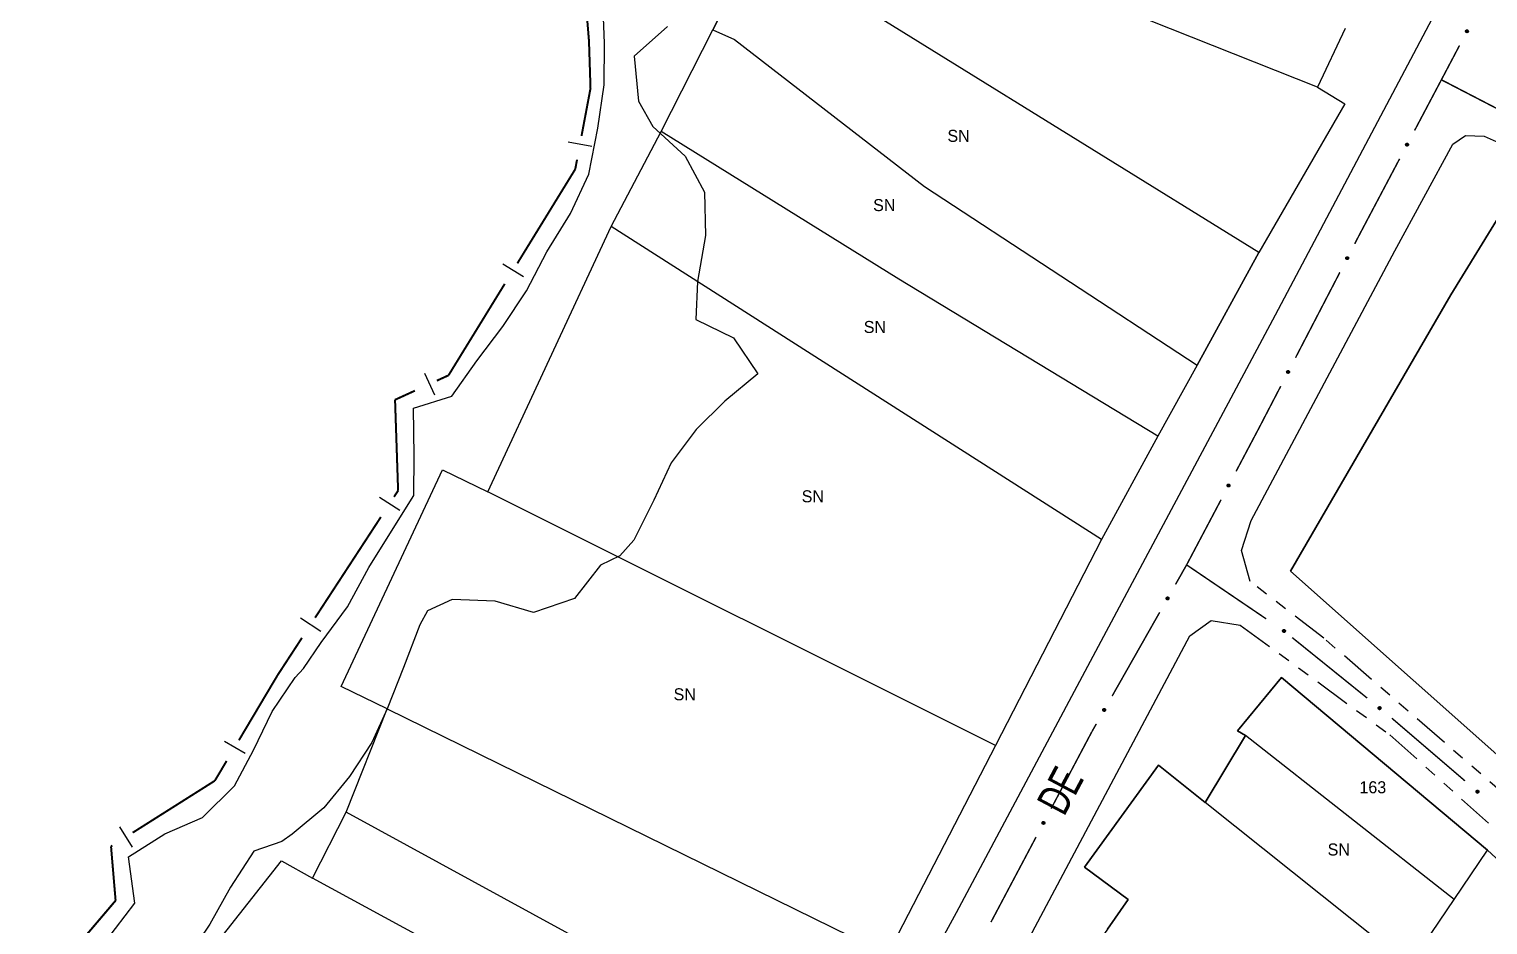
# Model space of a CAD drawing. Extents: x 209193 to 212081, y 4877574 to 4880493.
# Drawn here: x 209808.7 to 209990.7, y 4878791.3 to 4878903 of the extents above; entities that cross this region are included whole.
import ezdxf
from ezdxf.enums import TextEntityAlignment as Align

# ---------------------------------------------------------------- set-up
doc = ezdxf.new("R2010")
doc.units = 0
doc.header["$LTSCALE"] = 1.5
doc.header["$MEASUREMENT"] = 0
doc.linetypes.add('TRACO_25', pattern=[8, 3, -1, 1, -1, 1, -1])
for name, color, linetype in [('CD_MALHA_LOTES', 7, 'CONTINUOUS'), ('HD-CURSO-PERENE', 170, 'CONTINUOUS'), ('HD-PRAIA', 251, 'CONTINUOUS'), ('LM-LIM-SETORES-BAIRROS', 250, 'CONTINUOUS'), ('RU-QUADRA', 210, 'CONTINUOUS'), ('SV-EIXO-ROD-ESTR', 7, 'CONTINUOUS'), ('SV-EIXO-RUA-N-PAV', 6, 'CONTINUOUS'), ('SV-EST-MUNIC-PAV', 20, 'CONTINUOUS'), ('SV-RUA-NAO-PAV', 7, 'CONTINUOUS'), ('SV-TXT-MUNIC-PAV', 7, 'CONTINUOUS'), ('Th_NmrPort', 1, 'CONTINUOUS')]:
    doc.layers.add(name, color=color, linetype=linetype)
doc.styles.add('ARIAL', font='ARIAL.SHX')

msp = doc.modelspace()

# ---------------------------------------------------------------- linework, layer by layer
at = {"layer": 'CD_MALHA_LOTES', "linetype": 'Continuous', "flags": 128}
for points in [[(209969.44855, 4878895.803587), (209903.751963, 4878921.919885)], [(209899.607577, 4878913.898925), (209894.01795, 4878902.952042)], [(209962.104393, 4878875.198324), (209899.607577, 4878913.898925)], [(209894.01795, 4878902.952042), (209896.733683, 4878901.730595), (209920.411455, 4878883.405293), (209954.429197, 4878861.131121)], [(209972.882522, 4878903.12125), (209969.44855, 4878895.803587)], [(209969.44855, 4878895.803587), (209972.838358, 4878893.724136)], [(209972.838358, 4878893.724136), (209962.104393, 4878875.198324)], [(209881.343009, 4878878.438755), (209887.556933, 4878890.268952)], [(209949.496711, 4878852.263024), (209917.193786, 4878871.87244), (209887.556933, 4878890.268952)], [(209986.062863, 4878869.898255), (209996.13389, 4878886.287792)], [(209865.953023, 4878845.322367), (209881.343009, 4878878.438755)], [(209942.503118, 4878839.395788), (209881.343009, 4878878.438755)], [(209954.429197, 4878861.131121), (209962.104393, 4878875.198324)], [(209966.072228, 4878835.42768), (209986.062863, 4878869.898255)], [(209954.429197, 4878861.131121), (209949.496711, 4878852.263024)], [(209949.496711, 4878852.263024), (209942.503118, 4878839.395788)], [(209847.660707, 4878821.057807), (209860.308071, 4878848.051962)], [(209860.308071, 4878848.051962), (209865.953023, 4878845.322367)], [(209929.251265, 4878813.696072), (209865.953023, 4878845.322367)], [(209942.503118, 4878839.395788), (209929.251265, 4878813.696072)], [(209981.355691, 4878821.844719), (209966.072228, 4878835.42768)], [(209959.45636, 4878815.513236), (209964.948505, 4878822.171452)], [(209964.948505, 4878822.171452), (209990.643997, 4878800.638204)], [(210005.650888, 4878800.252708), (209981.355691, 4878821.844719)], [(209853.40098, 4878818.24322), (209847.660707, 4878821.057807)], [(209848.267111, 4878805.371383), (209853.40098, 4878818.24322)], [(209853.40098, 4878818.24322), (209915.808732, 4878787.626565)], [(209955.424889, 4878806.574308), (209960.466256, 4878814.933425)], [(209960.466256, 4878814.933425), (209959.45636, 4878815.513236)], [(209986.4757, 4878794.47161), (209960.466256, 4878814.933425)], [(209929.251265, 4878813.696072), (209915.808732, 4878787.626565)], [(209940.380598, 4878798.507677), (209949.604625, 4878811.224242)], [(209949.604625, 4878811.224242), (209955.424889, 4878806.574308)], [(209844.084836, 4878797.133159), (209848.267111, 4878805.371383)], [(209902.904864, 4878775.529397), (209848.267111, 4878805.371383)], [(209980.899472, 4878786.222114), (209955.424889, 4878806.574308)], [(209986.4757, 4878794.47161), (209990.643997, 4878800.638204)], [(209990.643997, 4878800.638204), (209996.464433, 4878795.267885)], [(209828.190425, 4878784.035774), (209840.225006, 4878799.292582)], [(209840.225006, 4878799.292582), (209844.084836, 4878797.133159)], [(209945.809784, 4878794.45896), (209940.380598, 4878798.507677)], [(209898.662621, 4878767.451136), (209844.084836, 4878797.133159)], [(209943.233218, 4878790.778889), (209945.809784, 4878794.45896)], [(209980.899472, 4878786.222114), (209986.4757, 4878794.47161)]]:
    msp.add_lwpolyline(points, dxfattribs=at)
at = {"layer": 'CD_MALHA_LOTES', "linetype": 'Continuous'}
msp.add_lwpolyline([(209887.556933, 4878890.268952), (209894.01795, 4878902.952042)], dxfattribs=at)
at = {"layer": 'HD-CURSO-PERENE', "linetype": 'Continuous'}
msp.add_polyline3d([(209818.320798, 4878789.284359, 2.197958), (209821.922209, 4878794.023364, 2.197958), (209821.113479, 4878799.782038, 2.197958), (209825.664539, 4878802.661487, 2.197958), (209830.345416, 4878804.70113, 2.197958), (209834.336679, 4878808.660321, 2.197958), (209836.737918, 4878813.099367, 2.197958), (209839.069236, 4878817.908328, 2.197958), (209841.940471, 4878822.157428, 2.197958), (209842.968609, 4878823.297913, 2.197958), (209845.181766, 4878826.526509, 2.197958), (209848.463087, 4878830.995568, 2.197958), (209851.104453, 4878835.894515, 2.197958), (209853.955754, 4878840.433549, 2.197958), (209856.707025, 4878844.8826, 2.197958), (209856.752988, 4878849.802816, 2.197958), (209856.669553, 4878855.770127, 2.197958), (209861.440314, 4878857.279892, 2.197958), (209864.561601, 4878861.658968, 2.197958), (209867.802874, 4878865.938069, 2.197958), (209870.784172, 4878870.41712, 2.197958), (209873.315517, 4878875.266076, 2.197958), (209876.246876, 4878880.025061, 2.197958), (209878.52822, 4878884.963991, 2.197958), (209879.679647, 4878890.672721, 2.197958), (209880.470977, 4878896.101505, 2.197958), (209880.492186, 4878901.290327, 2.197958), (209880.283393, 4878906.559126, 2.197958)], dxfattribs=at)
at = {"layer": 'HD-PRAIA', "linetype": 'Continuous'}
for points in [[(209818.320798, 4878789.284359, 2.197958), (209821.922209, 4878794.023364, 2.197958), (209821.113479, 4878799.782038, 2.197958), (209825.664539, 4878802.661487, 2.197958), (209830.345416, 4878804.70113, 2.197958), (209834.336679, 4878808.660321, 2.197958), (209836.737918, 4878813.099367, 2.197958), (209839.069236, 4878817.908328, 2.197958), (209841.940471, 4878822.157428, 2.197958), (209842.968609, 4878823.297913, 2.197958), (209845.181766, 4878826.526509, 2.197958), (209848.463087, 4878830.995568, 2.197958), (209851.104453, 4878835.894515, 2.197958), (209853.955754, 4878840.433549, 2.197958), (209856.707025, 4878844.8826, 2.197958), (209856.752988, 4878849.802816, 2.197958), (209856.669553, 4878855.770127, 2.197958), (209861.440314, 4878857.279892, 2.197958), (209864.561601, 4878861.658968, 2.197958), (209867.802874, 4878865.938069, 2.197958), (209870.784172, 4878870.41712, 2.197958), (209873.315517, 4878875.266076, 2.197958), (209876.246876, 4878880.025061, 2.197958), (209878.52822, 4878884.963991, 2.197958), (209879.679647, 4878890.672721, 2.197958), (209880.470977, 4878896.101505, 2.197958), (209880.492186, 4878901.290327, 2.197958), (209880.283393, 4878906.559126, 2.197958)], [(209888.363346, 4878903.370033, 2.811423), (209884.202128, 4878899.670779, 2.790974), (209884.753134, 4878894.046988, 2.770526), (209886.540948, 4878890.899606, 2.821648), (209890.559775, 4878887.203755, 2.985239), (209892.958932, 4878882.694833, 3.067034), (209893.097688, 4878877.296062, 3.067034), (209892.08345, 4878871.582346, 3.210176), (209891.895153, 4878866.83841, 3.363543), (209896.575016, 4878864.519043, 3.435113), (209899.61424, 4878860.060124, 3.455562), (209895.51309, 4878856.63081, 3.435113), (209891.94196, 4878853.091533, 3.486236), (209888.83073, 4878848.952403, 3.547582), (209886.669463, 4878844.30341, 3.547582), (209884.168084, 4878839.294491, 3.547582), (209882.431395, 4878837.354315, 3.547582), (209879.997005, 4878836.1951, 3.363543), (209876.765755, 4878832.015976, 3.199952), (209871.664908, 4878830.256261, 3.107932), (209866.854827, 4878831.685827, 3.097707), (209861.504414, 4878831.885661, 3.097707), (209858.428577, 4878830.481776, 3.097707), (209857.453338, 4878828.75628, 3.097707), (209855.421922, 4878823.417446, 3.097707), (209853.40098, 4878818.24322, 3.097707), (209851.489404, 4878814.039487, 3.097707), (209848.708186, 4878809.83038, 3.087483), (209845.496994, 4878805.891202, 3.067034), (209841.545892, 4878802.611858, 3.118156), (209840.274477, 4878801.722548, 3.118156), (209836.764988, 4878800.492231, 3.220401), (209833.853697, 4878796.013182, 3.261298), (209831.282404, 4878791.404171, 3.302196), (209828.441183, 4878787.20506, 3.322645)]]:
    msp.add_polyline3d(points, dxfattribs=at)
at = {"layer": 'LM-LIM-SETORES-BAIRROS', "const_width": 0.25}
for points in [[(209878.317227, 4878904.588927), (209878.562974, 4878901.599009)], [(209878.562974, 4878901.599009), (209878.565735, 4878901.565416)], [(209878.565735, 4878901.565416), (209878.725855, 4878896.601704)], [(209878.725855, 4878896.601704), (209878.756191, 4878895.661282)], [(209878.756191, 4878895.661282), (209877.632788, 4878889.707248)], [(209876.851631, 4878885.567117), (209869.630849, 4878873.822471)], [(209876.891156, 4878885.776601), (209876.851631, 4878885.567117)], [(209877.076564, 4878886.759263), (209876.891156, 4878885.776601)], [(209868.059613, 4878871.266847), (209861.250925, 4878860.192473)], [(209861.043788, 4878859.855564), (209859.584528, 4878859.188474)], [(209861.250925, 4878860.192473), (209861.043788, 4878859.855564)], [(209856.856105, 4878857.941194), (209855.037156, 4878857.109675)], [(209855.037156, 4878857.109675), (209854.37783, 4878856.808269)], [(209854.37783, 4878856.808269), (209854.756609, 4878845.539586)], [(209854.758742, 4878845.47614), (209854.246757, 4878844.69196)], [(209854.756609, 4878845.539586), (209854.758742, 4878845.47614)], [(209852.606687, 4878842.179955), (209844.406339, 4878829.619927)], [(209842.766269, 4878827.107922), (209840.03282, 4878822.921246)], [(209839.712722, 4878822.43097), (209834.903555, 4878814.337494)], [(209840.03282, 4878822.921246), (209839.712722, 4878822.43097)], [(209833.371075, 4878811.758443), (209832.349422, 4878810.039075)], [(209831.904028, 4878809.28951), (209821.653445, 4878802.807523)], [(209832.349422, 4878810.039075), (209831.904028, 4878809.28951)], [(209819.117864, 4878801.204141), (209818.953024, 4878801.099904)], [(209818.953024, 4878801.099904), (209819.441842, 4878795.315554)], [(209819.524392, 4878794.338718), (209814.330457, 4878788.228207)], [(209819.441842, 4878795.315554), (209819.524392, 4878794.338718)]]:
    msp.add_lwpolyline(points, dxfattribs=at)
at = {"layer": 'LM-LIM-SETORES-BAIRROS'}
for points in [[(209875.973388, 4878889.002698), (209878.921373, 4878888.446474)], [(209867.829292, 4878873.756214), (209870.384916, 4878872.184979)], [(209858.051414, 4878860.136926), (209859.298693, 4878857.408502)], [(209852.444064, 4878844.67466), (209854.95607, 4878843.03459)], [(209842.603646, 4878829.602627), (209845.115652, 4878827.962557)], [(209833.103203, 4878814.24405), (209835.682254, 4878812.71157)], [(209820.00656, 4878803.540852), (209821.609942, 4878801.005272)]]:
    msp.add_lwpolyline(points, dxfattribs=at)
at = {"layer": 'RU-QUADRA', "linetype": 'Continuous'}
for points in [[(209828.190425, 4878784.035774), (209840.225006, 4878799.292582), (209844.084836, 4878797.133159), (209848.267111, 4878805.371383), (209853.40098, 4878818.24322), (209847.660707, 4878821.057807), (209860.308071, 4878848.051962), (209865.953023, 4878845.322367), (209881.343009, 4878878.438755), (209887.556933, 4878890.268952), (209894.01795, 4878902.952042), (209899.607577, 4878913.898925)], [(209972.882522, 4878903.12125), (209969.44855, 4878895.803587), (209972.838358, 4878893.724136), (209962.104393, 4878875.198324), (209954.429197, 4878861.131121), (209949.496711, 4878852.263024), (209942.503118, 4878839.395788), (209929.251265, 4878813.696072), (209915.808732, 4878787.626565), (209908.374752, 4878773.030088), (209902.904864, 4878775.529397), (209898.662621, 4878767.451136), (209885.645264, 4878740.626933), (209875.900509, 4878723.780539), (209865.525491, 4878706.034335), (209855.840672, 4878688.88801), (209849.982594, 4878677.97082), (209842.393513, 4878663.073568), (209835.539528, 4878648.466731), (209830.906898, 4878638.819766), (209827.204775, 4878631.110484), (209808.744543, 4878593.928511)]]:
    msp.add_lwpolyline(points, dxfattribs=at)
at = {"layer": 'RU-QUADRA', "linetype": 'Continuous', "flags": 128}
for points in [[(209996.13389, 4878886.287792), (209986.062863, 4878869.898255), (209966.072228, 4878835.42768), (209981.355691, 4878821.844719), (210005.650888, 4878800.252708)], [(209996.464433, 4878795.267885), (209990.643997, 4878800.638204), (209964.948505, 4878822.171452), (209959.45636, 4878815.513236), (209960.466256, 4878814.933425), (209955.424889, 4878806.574308), (209949.604625, 4878811.224242), (209940.380598, 4878798.507677), (209945.809784, 4878794.45896), (209943.233218, 4878790.778889), (209936.565113, 4878781.254933), (209932.36373, 4878775.254158), (209923.655007, 4878763.321722), (209926.539482, 4878761.048097), (209941.876724, 4878747.952197), (209949.269803, 4878741.633273), (209956.409977, 4878735.53051), (209964.782026, 4878728.374854), (209971.824968, 4878722.355195), (209979.409965, 4878715.872238), (209987.41355, 4878709.063126), (209996.03699, 4878701.726667)]]:
    msp.add_lwpolyline(points, dxfattribs=at)
at = {"layer": 'SV-EIXO-ROD-ESTR'}
for points in [[(209987.912925, 4878902.70297), (209987.897815, 4878902.749485), (209987.89434, 4878902.792553), (209987.901781, 4878902.829308), (209987.916826, 4878902.860073), (209987.935761, 4878902.889813), (209987.961468, 4878902.915586), (209987.996336, 4878902.93787), (209988.042891, 4878902.953355), (209988.087244, 4878902.954015), (209988.123668, 4878902.948648), (209988.156651, 4878902.934808), (209988.185234, 4878902.915928), (209988.211122, 4878902.88834), (209988.23336, 4878902.852785), (209988.247798, 4878902.805595), (209988.250915, 4878902.763349), (209988.242784, 4878902.727987), (209988.22866, 4878902.694916), (209988.208964, 4878902.664786), (209988.183584, 4878902.639632), (209988.147745, 4878902.617306), (209988.10098, 4878902.603673), (209988.05888, 4878902.600084), (209988.023413, 4878902.607716), (209987.991168, 4878902.622354), (209987.961108, 4878902.640984), (209987.934125, 4878902.665746), (209987.912925, 4878902.70297)], [(209980.437811, 4878888.556637), (209980.422752, 4878888.603169), (209980.419325, 4878888.646241), (209980.426806, 4878888.682988), (209980.441884, 4878888.713736), (209980.460853, 4878888.743455), (209980.486588, 4878888.769199), (209980.52148, 4878888.791446), (209980.568052, 4878888.80688), (209980.612405, 4878888.807491), (209980.648824, 4878888.802084), (209980.681791, 4878888.788207), (209980.710354, 4878888.769297), (209980.736211, 4878888.74168), (209980.75841, 4878888.7061), (209980.772796, 4878888.658894), (209980.775867, 4878888.616645), (209980.767697, 4878888.581292), (209980.753537, 4878888.548237), (209980.733808, 4878888.518128), (209980.708401, 4878888.493002), (209980.672537, 4878888.470716), (209980.625757, 4878888.457134), (209980.583653, 4878888.453591), (209980.548195, 4878888.461262), (209980.515965, 4878888.475935), (209980.485926, 4878888.494598), (209980.45897, 4878888.51939), (209980.437811, 4878888.556637)], [(209972.978351, 4878874.401066), (209972.962948, 4878874.447485), (209972.959201, 4878874.49053), (209972.96641, 4878874.527332), (209972.98126, 4878874.558191), (209973.000007, 4878874.58805), (209973.025551, 4878874.613984), (209973.060277, 4878874.636488), (209973.106734, 4878874.652267), (209973.151081, 4878874.653207), (209973.187539, 4878874.64807), (209973.220608, 4878874.634438), (209973.24931, 4878874.61574), (209973.275372, 4878874.588316), (209973.297834, 4878874.552901), (209973.312569, 4878874.505803), (209973.315953, 4878874.463578), (209973.308046, 4878874.428165), (209973.294131, 4878874.395006), (209973.274626, 4878874.364752), (209973.249405, 4878874.339439), (209973.213707, 4878874.316887), (209973.167029, 4878874.302959), (209973.124953, 4878874.299104), (209973.089438, 4878874.306511), (209973.057101, 4878874.320946), (209973.026924, 4878874.339385), (209972.999786, 4878874.363977), (209972.978351, 4878874.401066)], [(209965.601703, 4878860.203001), (209965.586299, 4878860.24942), (209965.582553, 4878860.292465), (209965.589761, 4878860.329266), (209965.604611, 4878860.360125), (209965.623359, 4878860.389985), (209965.648902, 4878860.415919), (209965.683629, 4878860.438423), (209965.730085, 4878860.454202), (209965.774433, 4878860.455141), (209965.81089, 4878860.450004), (209965.84396, 4878860.436373), (209965.872662, 4878860.417674), (209965.898723, 4878860.39025), (209965.921185, 4878860.354836), (209965.935921, 4878860.307738), (209965.939304, 4878860.265513), (209965.931397, 4878860.2301), (209965.917482, 4878860.196941), (209965.897977, 4878860.166686), (209965.872756, 4878860.141373), (209965.837059, 4878860.118822), (209965.790381, 4878860.104894), (209965.748304, 4878860.101038), (209965.71279, 4878860.108446), (209965.680453, 4878860.12288), (209965.650276, 4878860.14132), (209965.623137, 4878860.165912), (209965.601703, 4878860.203001)], [(209958.172003, 4878846.033644), (209958.156936, 4878846.080174), (209958.153502, 4878846.123245), (209958.160978, 4878846.159993), (209958.176051, 4878846.190744), (209958.195014, 4878846.220466), (209958.220745, 4878846.246215), (209958.255634, 4878846.268466), (209958.302203, 4878846.283908), (209958.346557, 4878846.284526), (209958.382976, 4878846.279125), (209958.415946, 4878846.265254), (209958.444511, 4878846.246348), (209958.470373, 4878846.218736), (209958.492578, 4878846.183159), (209958.506972, 4878846.135956), (209958.510049, 4878846.093707), (209958.501885, 4878846.058353), (209958.48773, 4878846.025295), (209958.468006, 4878845.995183), (209958.442603, 4878845.970053), (209958.406743, 4878845.947761), (209958.359964, 4878845.934172), (209958.317861, 4878845.930622), (209958.282402, 4878845.938287), (209958.25017, 4878845.952955), (209958.220128, 4878845.971613), (209958.193168, 4878845.996401), (209958.172003, 4878846.033644)], [(209950.564199, 4878831.963576), (209950.550533, 4878832.010536), (209950.548389, 4878832.053691), (209950.556962, 4878832.090198), (209950.572948, 4878832.120484), (209950.592794, 4878832.149625), (209950.619284, 4878832.174592), (209950.654823, 4878832.195789), (209950.701834, 4878832.209829), (209950.746186, 4878832.209119), (209950.782427, 4878832.20263), (209950.814967, 4878832.187778), (209950.842954, 4878832.168025), (209950.867977, 4878832.139651), (209950.889107, 4878832.103426), (209950.902081, 4878832.055813), (209950.903892, 4878832.013491), (209950.894673, 4878831.978397), (209950.879535, 4878831.945778), (209950.858918, 4878831.916269), (209950.832774, 4878831.891912), (209950.796262, 4878831.870703), (209950.749098, 4878831.858521), (209950.706908, 4878831.856233), (209950.671693, 4878831.864956), (209950.639916, 4878831.880583), (209950.610445, 4878831.900132), (209950.58424, 4878831.925715), (209950.564199, 4878831.963576)], [(209942.664676, 4878818.049643), (209942.651009, 4878818.096603), (209942.648866, 4878818.139758), (209942.657438, 4878818.176265), (209942.673425, 4878818.206551), (209942.69327, 4878818.235692), (209942.719761, 4878818.260659), (209942.7553, 4878818.281856), (209942.802311, 4878818.295896), (209942.846663, 4878818.295186), (209942.882904, 4878818.288697), (209942.915444, 4878818.273845), (209942.94343, 4878818.254092), (209942.968454, 4878818.225718), (209942.989584, 4878818.189493), (209943.002558, 4878818.14188), (209943.004369, 4878818.099558), (209942.99515, 4878818.064463), (209942.980012, 4878818.031845), (209942.959395, 4878818.002336), (209942.93325, 4878817.977979), (209942.896739, 4878817.95677), (209942.849575, 4878817.944588), (209942.807385, 4878817.942299), (209942.77217, 4878817.951023), (209942.740392, 4878817.96665), (209942.710922, 4878817.986199), (209942.684716, 4878818.011782), (209942.664676, 4878818.049643)], [(209935.095421, 4878803.950856), (209935.080392, 4878803.997398), (209935.076992, 4878804.040472), (209935.084496, 4878804.077214), (209935.099594, 4878804.107952), (209935.118581, 4878804.13766), (209935.144332, 4878804.163388), (209935.179238, 4878804.185612), (209935.22582, 4878804.201016), (209935.270174, 4878804.201599), (209935.306589, 4878804.196169), (209935.339548, 4878804.182272), (209935.368098, 4878804.163343), (209935.393939, 4878804.13571), (209935.416115, 4878804.100116), (209935.430471, 4878804.052902), (209935.433515, 4878804.01065), (209935.425323, 4878803.975302), (209935.411142, 4878803.942256), (209935.391394, 4878803.91216), (209935.36597, 4878803.88705), (209935.330093, 4878803.864787), (209935.283304, 4878803.851234), (209935.241198, 4878803.847718), (209935.205744, 4878803.855411), (209935.173524, 4878803.870105), (209935.143497, 4878803.888787), (209935.116557, 4878803.913596), (209935.095421, 4878803.950856)]]:
    msp.add_lwpolyline(points, close=True, dxfattribs=at)
for points in [[(209987.89434, 4878902.792553), (209987.935761, 4878902.889813)], [(209987.895728, 4878902.774028), (209987.945356, 4878902.894409)], [(209987.897815, 4878902.749485), (209987.961468, 4878902.915586)], [(209987.905724, 4878902.728641), (209987.975823, 4878902.91999)], [(209987.912925, 4878902.70297), (209987.996336, 4878902.93787)], [(209987.925508, 4878902.684262), (209988.019633, 4878902.941618)], [(209987.934125, 4878902.665746), (209988.042891, 4878902.953355)], [(209987.949949, 4878902.657482), (209988.062539, 4878902.949836)], [(209987.961108, 4878902.640984), (209988.087244, 4878902.954015)], [(209987.976936, 4878902.63553), (209988.101558, 4878902.947764)], [(209987.991168, 4878902.622354), (209988.123668, 4878902.948648)], [(209988.008885, 4878902.617131), (209988.14165, 4878902.938953)], [(209988.023413, 4878902.607716), (209988.156651, 4878902.934808)], [(209988.043446, 4878902.60661), (209988.169978, 4878902.922465)], [(209988.05888, 4878902.600084), (209988.185234, 4878902.915928)], [(209988.081829, 4878902.603331), (209988.196899, 4878902.897462)], [(209988.10098, 4878902.603673), (209988.211122, 4878902.88834)], [(209988.124801, 4878902.6146), (209988.221273, 4878902.867631)], [(209988.147745, 4878902.617306), (209988.23336, 4878902.852785)], [(209988.16613, 4878902.63445), (209988.23737, 4878902.822112)], [(209988.183584, 4878902.639632), (209988.247798, 4878902.805595)], [(209988.197737, 4878902.656344), (209988.246795, 4878902.778569)], [(209988.208964, 4878902.664786), (209988.250915, 4878902.763349)], [(209980.422752, 4878888.603169), (209980.486588, 4878888.769199)], [(209980.430638, 4878888.582317), (209980.500948, 4878888.773589)], [(209980.437811, 4878888.556637), (209980.52148, 4878888.791446)], [(209980.450373, 4878888.537916), (209980.544781, 4878888.795168)], [(209980.45897, 4878888.51939), (209980.568052, 4878888.80688)], [(209980.474785, 4878888.511109), (209980.587696, 4878888.803339)], [(209980.485926, 4878888.494598), (209980.612405, 4878888.807491)], [(209980.501748, 4878888.489127), (209980.626712, 4878888.801224)], [(209980.515965, 4878888.475935), (209980.648824, 4878888.802084)], [(209980.533676, 4878888.470693), (209980.666795, 4878888.792369)], [(209980.548195, 4878888.461262), (209980.681791, 4878888.788207)], [(209980.568226, 4878888.460134), (209980.695105, 4878888.77585)], [(209980.583653, 4878888.453591), (209980.710354, 4878888.769297)], [(209980.419325, 4878888.646241), (209980.460853, 4878888.743455)], [(209980.420692, 4878888.627714), (209980.470453, 4878888.748041)], [(209980.606605, 4878888.456813), (209980.721998, 4878888.750817)], [(209980.625757, 4878888.457134), (209980.736211, 4878888.74168)], [(209980.64959, 4878888.468035), (209980.74634, 4878888.72096)], [(209980.672537, 4878888.470716), (209980.75841, 4878888.7061)], [(209980.690941, 4878888.487839), (209980.762386, 4878888.675423)], [(209980.708401, 4878888.493002), (209980.772796, 4878888.658894)], [(209980.722572, 4878888.509699), (209980.771764, 4878888.63187)], [(209980.733808, 4878888.518128), (209980.775867, 4878888.616645)], [(209972.959201, 4878874.49053), (209973.000007, 4878874.58805)], [(209972.960706, 4878874.472014), (209973.009573, 4878874.592707)], [(209972.962948, 4878874.447485), (209973.025551, 4878874.613984)], [(209972.970988, 4878874.426692), (209973.039878, 4878874.618479)], [(209972.978351, 4878874.401066), (209973.060277, 4878874.636488)], [(209972.991052, 4878874.382438), (209973.08355, 4878874.640383)], [(209972.999786, 4878874.363977), (209973.106734, 4878874.652267)], [(209973.015661, 4878874.355813), (209973.126403, 4878874.648872)], [(209973.026924, 4878874.339385), (209973.151081, 4878874.653207)], [(209973.042787, 4878874.334032), (209973.165434, 4878874.647046)], [(209973.057101, 4878874.320946), (209973.187539, 4878874.64807)], [(209973.074851, 4878874.315835), (209973.205582, 4878874.638489)], [(209973.089438, 4878874.306511), (209973.220608, 4878874.634438)], [(209973.109478, 4878874.305533), (209973.234013, 4878874.62218)], [(209973.124953, 4878874.299104), (209973.24931, 4878874.61574)], [(209973.14788, 4878874.302495), (209973.261091, 4878874.597347)], [(209973.167029, 4878874.302959), (209973.275372, 4878874.588316)], [(209973.190781, 4878874.314036), (209973.285653, 4878874.567671)], [(209973.213707, 4878874.316887), (209973.297834, 4878874.552901)], [(209973.231984, 4878874.334147), (209973.302037, 4878874.522254)], [(209973.249405, 4878874.339439), (209973.312569, 4878874.505803)], [(209973.263452, 4878874.356239), (209973.311737, 4878874.478772)], [(209973.274626, 4878874.364752), (209973.315953, 4878874.463578)], [(209965.582553, 4878860.292465), (209965.623359, 4878860.389985)], [(209965.584058, 4878860.273949), (209965.632925, 4878860.394641)], [(209965.586299, 4878860.24942), (209965.648902, 4878860.415919)], [(209965.59434, 4878860.228627), (209965.66323, 4878860.420414)], [(209965.601703, 4878860.203001), (209965.683629, 4878860.438423)], [(209965.614403, 4878860.184373), (209965.706901, 4878860.442318)], [(209965.623137, 4878860.165912), (209965.730085, 4878860.454202)], [(209965.639013, 4878860.157748), (209965.749755, 4878860.450807)], [(209965.650276, 4878860.14132), (209965.774433, 4878860.455141)], [(209965.666138, 4878860.135966), (209965.788786, 4878860.448981)], [(209965.680453, 4878860.12288), (209965.81089, 4878860.450004)], [(209965.698202, 4878860.11777), (209965.828933, 4878860.440424)], [(209965.71279, 4878860.108446), (209965.84396, 4878860.436373)], [(209965.73283, 4878860.107467), (209965.857365, 4878860.424114)], [(209965.748304, 4878860.101038), (209965.872662, 4878860.417674)], [(209965.771232, 4878860.10443), (209965.884443, 4878860.399282)], [(209965.790381, 4878860.104894), (209965.898723, 4878860.39025)], [(209965.814133, 4878860.11597), (209965.909005, 4878860.369606)], [(209965.837059, 4878860.118822), (209965.921185, 4878860.354836)], [(209965.855335, 4878860.136081), (209965.925389, 4878860.324189)], [(209965.872756, 4878860.141373), (209965.935921, 4878860.307738)], [(209965.886804, 4878860.158174), (209965.935089, 4878860.280707)], [(209965.897977, 4878860.166686), (209965.939304, 4878860.265513)], [(209958.153502, 4878846.123245), (209958.195014, 4878846.220466)], [(209958.154873, 4878846.104718), (209958.204613, 4878846.225054)], [(209958.156936, 4878846.080174), (209958.220745, 4878846.246215)], [(209958.164826, 4878846.059323), (209958.235105, 4878846.250606)], [(209958.172003, 4878846.033644), (209958.255634, 4878846.268466)], [(209958.184568, 4878846.014925), (209958.278934, 4878846.272192)], [(209958.193168, 4878845.996401), (209958.302203, 4878846.283908)], [(209958.208984, 4878845.988122), (209958.321848, 4878846.280371)], [(209958.220128, 4878845.971613), (209958.346557, 4878846.284526)], [(209958.235951, 4878845.966144), (209958.360865, 4878846.278261)], [(209958.25017, 4878845.952955), (209958.382976, 4878846.279125)], [(209958.267882, 4878845.947716), (209958.400949, 4878846.269413)], [(209958.282402, 4878845.938287), (209958.415946, 4878846.265254)], [(209958.302434, 4878845.937163), (209958.429261, 4878846.252898)], [(209958.317861, 4878845.930622), (209958.444511, 4878846.246348)], [(209958.340813, 4878845.933847), (209958.456159, 4878846.22787)], [(209958.359964, 4878845.934172), (209958.470373, 4878846.218736)], [(209958.383796, 4878845.945076), (209958.480505, 4878846.198017)], [(209958.406743, 4878845.947761), (209958.492578, 4878846.183159)], [(209958.425144, 4878845.964888), (209958.496559, 4878846.152482)], [(209958.442603, 4878845.970053), (209958.506972, 4878846.135956)], [(209958.456771, 4878845.986752), (209958.505944, 4878846.108931)], [(209958.468006, 4878845.995183), (209958.510049, 4878846.093707)], [(209950.548389, 4878832.053691), (209950.592794, 4878832.149625)], [(209950.549205, 4878832.035131), (209950.602526, 4878832.153923)], [(209950.550533, 4878832.010536), (209950.619284, 4878832.174592)], [(209950.557794, 4878831.989458), (209950.633768, 4878832.178551)], [(209950.564199, 4878831.963576), (209950.654823, 4878832.195789)], [(209950.576198, 4878831.944489), (209950.678224, 4878832.198815)], [(209950.58424, 4878831.925715), (209950.701834, 4878832.209829)], [(209950.599801, 4878831.916967), (209950.721364, 4878832.205706)], [(209950.610445, 4878831.900132), (209950.746186, 4878832.209119)], [(209950.626097, 4878831.894192), (209950.7603, 4878832.202429)], [(209950.639916, 4878831.880583), (209950.782427, 4878832.20263)], [(209950.657462, 4878831.874815), (209950.800101, 4878832.192385)], [(209950.671693, 4878831.864956), (209950.814967, 4878832.187778)], [(209950.691683, 4878831.863233), (209950.827907, 4878832.17503)], [(209950.706908, 4878831.856233), (209950.842954, 4878832.168025)], [(209950.729946, 4878831.858769), (209950.854043, 4878832.149207)], [(209950.749098, 4878831.858521), (209950.867977, 4878832.139651)], [(209950.773246, 4878831.868706), (209950.877484, 4878832.118638)], [(209950.796262, 4878831.870703), (209950.889107, 4878832.103426)], [(209950.815168, 4878831.887271), (209950.892168, 4878832.072644)], [(209950.832774, 4878831.891912), (209950.902081, 4878832.055813)], [(209950.847436, 4878831.908179), (209950.900244, 4878832.028831)], [(209950.858918, 4878831.916269), (209950.903892, 4878832.013491)], [(209942.648866, 4878818.139758), (209942.69327, 4878818.235692)], [(209942.649681, 4878818.121198), (209942.703003, 4878818.23999)], [(209942.651009, 4878818.096603), (209942.719761, 4878818.260659)], [(209942.658271, 4878818.075525), (209942.734245, 4878818.264618)], [(209942.664676, 4878818.049643), (209942.7553, 4878818.281856)], [(209942.676675, 4878818.030556), (209942.778701, 4878818.284882)], [(209942.684716, 4878818.011782), (209942.802311, 4878818.295896)], [(209942.700277, 4878818.003034), (209942.82184, 4878818.291772)], [(209942.710922, 4878817.986199), (209942.846663, 4878818.295186)], [(209942.726574, 4878817.980259), (209942.860777, 4878818.288496)], [(209942.740392, 4878817.96665), (209942.882904, 4878818.288697)], [(209942.757939, 4878817.960882), (209942.900578, 4878818.278452)], [(209942.77217, 4878817.951023), (209942.915444, 4878818.273845)], [(209942.79216, 4878817.949299), (209942.928383, 4878818.261097)], [(209942.807385, 4878817.942299), (209942.94343, 4878818.254092)], [(209942.830422, 4878817.944836), (209942.95452, 4878818.235274)], [(209942.849575, 4878817.944588), (209942.968454, 4878818.225718)], [(209942.873722, 4878817.954773), (209942.977961, 4878818.204705)], [(209942.896739, 4878817.95677), (209942.989584, 4878818.189493)], [(209942.915644, 4878817.973338), (209942.992644, 4878818.158711)], [(209942.93325, 4878817.977979), (209943.002558, 4878818.14188)], [(209942.947913, 4878817.994245), (209943.000721, 4878818.114898)], [(209942.959395, 4878818.002336), (209943.004369, 4878818.099558)], [(209935.076992, 4878804.040472), (209935.118581, 4878804.13766)], [(209935.078348, 4878804.021944), (209935.128184, 4878804.142239)], [(209935.080392, 4878803.997398), (209935.144332, 4878804.163388)], [(209935.088265, 4878803.97654), (209935.158695, 4878804.167768)], [(209935.095421, 4878803.950856), (209935.179238, 4878804.185612)], [(209935.107972, 4878803.932127), (209935.202542, 4878804.189319)], [(209935.116557, 4878803.913596), (209935.22582, 4878804.201016)], [(209935.132366, 4878803.905305), (209935.245462, 4878804.197464)], [(209935.143497, 4878803.888787), (209935.270174, 4878804.201599)], [(209935.159316, 4878803.883305), (209935.284477, 4878804.195323)], [(209935.173524, 4878803.870105), (209935.306589, 4878804.196169)], [(209935.191232, 4878803.864852), (209935.324554, 4878804.186443)], [(209935.205744, 4878803.855411), (209935.339548, 4878804.182272)], [(209935.225775, 4878803.854271), (209935.352854, 4878804.169906)], [(209935.241198, 4878803.847718), (209935.368098, 4878804.163343)], [(209935.264152, 4878803.850925), (209935.379731, 4878804.144856)], [(209935.283304, 4878803.851234), (209935.393939, 4878804.13571)], [(209935.307144, 4878803.86212), (209935.404054, 4878804.114984)], [(209935.330093, 4878803.864787), (209935.416115, 4878804.100116)], [(209935.348507, 4878803.881898), (209935.420071, 4878804.069437)], [(209935.36597, 4878803.88705), (209935.430471, 4878804.052902)], [(209935.380152, 4878803.903737), (209935.429422, 4878804.025878)], [(209935.391394, 4878803.91216), (209935.433515, 4878804.01065)]]:
    msp.add_lwpolyline(points, dxfattribs=at)
at = {"layer": 'SV-EIXO-ROD-ESTR', "const_width": 0.18}
for points in [[(209984.882508, 4878896.72326), (209987.144065, 4878901.009779)], [(209981.537511, 4878890.400042), (209984.810746, 4878896.587605)], [(209984.810746, 4878896.587605), (209984.882508, 4878896.72326)], [(209974.663219, 4878877.405218), (209979.667091, 4878886.864292)], [(209974.064358, 4878876.252572), (209974.525398, 4878877.139951)], [(209974.525398, 4878877.139951), (209974.663219, 4878877.405218)], [(209966.68771, 4878862.054506), (209972.220196, 4878872.703055)], [(209962.158037, 4878853.336104), (209964.843547, 4878858.50499)], [(209959.271406, 4878847.877227), (209962.07618, 4878853.181305)], [(209962.07618, 4878853.181305), (209962.158037, 4878853.336104)], [(209953.104106, 4878836.214313), (209957.401556, 4878844.341175)], [(209952.705746, 4878835.512658), (209953.104106, 4878836.214313)], [(209951.718306, 4878833.773416), (209952.705746, 4878835.512658)], [(209943.818783, 4878819.859483), (209949.743425, 4878830.294933)], [(209941.271245, 4878815.372343), (209941.843902, 4878816.381)], [(209936.196288, 4878805.793565), (209940.877931, 4878814.629979)], [(209940.877931, 4878814.629979), (209941.271245, 4878815.372343)], [(209928.705658, 4878791.655303), (209934.32363, 4878802.259)]]:
    msp.add_lwpolyline(points, dxfattribs=at)
at = {"layer": 'SV-EIXO-RUA-N-PAV', "const_width": 0.18}
for points in [[(209984.882508, 4878896.72326), (209995.536142, 4878891.200571)], [(209953.104106, 4878836.214313), (209963.033677, 4878829.476093)], [(209966.278442, 4878827.142147), (209975.617726, 4878819.607043)], [(209978.715955, 4878817.077467), (209987.827034, 4878809.267971)]]:
    msp.add_lwpolyline(points, dxfattribs=at)
at = {"layer": 'SV-EIXO-RUA-N-PAV'}
for points in [[(209965.205893, 4878828.148941), (209965.254445, 4878828.154829), (209965.297378, 4878828.149961), (209965.332018, 4878828.135595), (209965.359317, 4878828.114918), (209965.384864, 4878828.090619), (209965.405215, 4878828.060439), (209965.420382, 4878828.021938), (209965.42663, 4878827.973274), (209965.418753, 4878827.929622), (209965.406486, 4878827.894908), (209965.386564, 4878827.8652), (209965.362543, 4878827.840779), (209965.330494, 4878827.820676), (209965.291327, 4878827.805686), (209965.242242, 4878827.800587), (209965.200185, 4878827.805648), (209965.167045, 4878827.820424), (209965.137305, 4878827.840641), (209965.111522, 4878827.86576), (209965.091716, 4878827.895502), (209965.076694, 4878827.934964), (209965.072304, 4878827.983477), (209965.076872, 4878828.025482), (209965.091179, 4878828.058821), (209965.111742, 4878828.087651), (209965.135802, 4878828.113571), (209965.165288, 4878828.135291), (209965.205893, 4878828.148941)], [(209977.131573, 4878818.527086), (209977.180125, 4878818.532974), (209977.223058, 4878818.528106), (209977.257697, 4878818.513739), (209977.284997, 4878818.493063), (209977.310543, 4878818.468764), (209977.330894, 4878818.438583), (209977.346062, 4878818.400082), (209977.35231, 4878818.351419), (209977.344433, 4878818.307766), (209977.332165, 4878818.273052), (209977.312244, 4878818.243345), (209977.288223, 4878818.218923), (209977.256174, 4878818.19882), (209977.217007, 4878818.18383), (209977.167922, 4878818.178732), (209977.125865, 4878818.183793), (209977.092725, 4878818.198568), (209977.062985, 4878818.218785), (209977.037202, 4878818.243905), (209977.017395, 4878818.273646), (209977.002374, 4878818.313108), (209976.997984, 4878818.361622), (209977.002552, 4878818.403627), (209977.016859, 4878818.436965), (209977.037421, 4878818.465796), (209977.061481, 4878818.491715), (209977.090968, 4878818.513436), (209977.131573, 4878818.527086)], [(209989.354262, 4878808.108797), (209989.403068, 4878808.111965), (209989.445662, 4878808.104707), (209989.479445, 4878808.088429), (209989.505547, 4878808.06626), (209989.529697, 4878808.040573), (209989.548331, 4878808.009303), (209989.561325, 4878807.970015), (209989.564847, 4878807.921079), (209989.554544, 4878807.877934), (209989.540358, 4878807.843959), (209989.518808, 4878807.81541), (209989.493461, 4878807.792368), (209989.46034, 4878807.774086), (209989.420397, 4878807.761307), (209989.371104, 4878807.758957), (209989.329395, 4878807.766358), (209989.297131, 4878807.782961), (209989.268567, 4878807.804807), (209989.244226, 4878807.831327), (209989.226112, 4878807.862128), (209989.213317, 4878807.902367), (209989.211642, 4878807.95105), (209989.218549, 4878807.992734), (209989.234695, 4878808.025222), (209989.256836, 4878808.05286), (209989.282305, 4878808.077395), (209989.312959, 4878808.097435), (209989.354262, 4878808.108797)]]:
    msp.add_lwpolyline(points, close=True, dxfattribs=at)
for points in [[(209965.072304, 4878827.983477), (209965.330494, 4878827.820676)], [(209965.075648, 4878828.002337), (209965.342179, 4878827.83288)], [(209965.076694, 4878827.934964), (209965.291327, 4878827.805686)], [(209965.076872, 4878828.025482), (209965.362543, 4878827.840779)], [(209965.078448, 4878827.958), (209965.30822, 4878827.814694)], [(209965.086244, 4878828.039374), (209965.37189, 4878827.854494)], [(209965.089985, 4878827.913627), (209965.260455, 4878827.807647)], [(209965.091179, 4878828.058821), (209965.386564, 4878827.8652)], [(209965.091716, 4878827.895502), (209965.242242, 4878827.800587)], [(209965.103211, 4878828.071269), (209965.393516, 4878827.879125)], [(209965.105395, 4878827.8784), (209965.215913, 4878827.806766)], [(209965.111522, 4878827.86576), (209965.200185, 4878827.805648)], [(209965.111742, 4878828.087651), (209965.406486, 4878827.894908)], [(209965.127407, 4878828.099085), (209965.409868, 4878827.916776)], [(209965.135802, 4878828.113571), (209965.418753, 4878827.929622)], [(209965.154137, 4878828.121351), (209965.419401, 4878827.954669)], [(209965.165288, 4878828.135291), (209965.42663, 4878827.973274)], [(209965.185116, 4878828.140189), (209965.419582, 4878827.998355)], [(209965.205893, 4878828.148941), (209965.420382, 4878828.021938)], [(209965.23247, 4878828.151074), (209965.406778, 4878828.045504)], [(209965.254445, 4878828.154829), (209965.405215, 4878828.060439)], [(209965.278931, 4878828.15216), (209965.38753, 4878828.08032)], [(209965.297378, 4878828.149961), (209965.384864, 4878828.090619)], [(209976.997984, 4878818.361622), (209977.256174, 4878818.19882)], [(209977.001328, 4878818.380482), (209977.267859, 4878818.211025)], [(209977.002374, 4878818.313108), (209977.217007, 4878818.18383)], [(209977.002552, 4878818.403627), (209977.288223, 4878818.218923)], [(209977.004128, 4878818.336145), (209977.2339, 4878818.192839)], [(209977.011924, 4878818.417518), (209977.29757, 4878818.232639)], [(209977.015665, 4878818.291771), (209977.186135, 4878818.185791)], [(209977.016859, 4878818.436965), (209977.312244, 4878818.243345)], [(209977.017395, 4878818.273646), (209977.167922, 4878818.178732)], [(209977.028891, 4878818.449414), (209977.319195, 4878818.257269)], [(209977.031075, 4878818.256545), (209977.141593, 4878818.18491)], [(209977.037202, 4878818.243905), (209977.125865, 4878818.183793)], [(209977.037421, 4878818.465796), (209977.332165, 4878818.273052)], [(209977.053087, 4878818.47723), (209977.335547, 4878818.294921)], [(209977.061481, 4878818.491715), (209977.344433, 4878818.307766)], [(209977.079817, 4878818.499495), (209977.345081, 4878818.332814)], [(209977.090968, 4878818.513436), (209977.35231, 4878818.351419)], [(209977.110796, 4878818.518333), (209977.345262, 4878818.376499)], [(209977.131573, 4878818.527086), (209977.346062, 4878818.400082)], [(209977.15815, 4878818.529218), (209977.332458, 4878818.423649)], [(209977.180125, 4878818.532974), (209977.330894, 4878818.438583)], [(209977.204611, 4878818.530304), (209977.31321, 4878818.458464)], [(209977.223058, 4878818.528106), (209977.310543, 4878818.468764)], [(209989.211642, 4878807.95105), (209989.46034, 4878807.774086)], [(209989.213317, 4878807.902367), (209989.420397, 4878807.761307)], [(209989.216035, 4878807.969694), (209989.472688, 4878807.785619)], [(209989.216354, 4878807.92527), (209989.437766, 4878807.769358)], [(209989.218549, 4878807.992734), (209989.493461, 4878807.792368)], [(209989.225396, 4878807.880321), (209989.389683, 4878807.764988)], [(209989.226112, 4878807.862128), (209989.371104, 4878807.758957)], [(209989.228682, 4878808.006081), (209989.503559, 4878807.80554)], [(209989.234695, 4878808.025222), (209989.518808, 4878807.81541)], [(209989.238815, 4878807.84429), (209989.345161, 4878807.766596)], [(209989.244226, 4878807.831327), (209989.329395, 4878807.766358)], [(209989.247404, 4878808.036979), (209989.526526, 4878807.828925)], [(209989.256836, 4878808.05286), (209989.540358, 4878807.843959)], [(209989.273115, 4878808.063401), (209989.544955, 4878807.865605)], [(209989.282305, 4878808.077395), (209989.554544, 4878807.877934)], [(209989.301047, 4878808.084139), (209989.55659, 4878807.902906)], [(209989.312959, 4878808.097435), (209989.564847, 4878807.921079)], [(209989.333029, 4878808.101218), (209989.55921, 4878807.946514)], [(209989.354262, 4878808.108797), (209989.561325, 4878807.970015)], [(209989.380917, 4878808.109442), (209989.549058, 4878807.994304)], [(209989.403068, 4878808.111965), (209989.548331, 4878808.009303)], [(209989.427366, 4878808.107932), (209989.531784, 4878808.030141)], [(209989.445662, 4878808.104707), (209989.529697, 4878808.040573)]]:
    msp.add_lwpolyline(points, dxfattribs=at)
at = {"layer": 'SV-EST-MUNIC-PAV', "linetype": 'Continuous'}
for points in [[(210045.454907, 4879059.275132, 9.249802), (210048.226631, 4879052.057467, 9.239621), (210049.233789, 4879041.560497, 9.209081), (210047.075265, 4879025.005999, 9.487975), (210041.881915, 4879012.518718, 9.447078), (210024.653157, 4878979.100002, 9.263038), (210010.876271, 4878956.700693, 9.068774), (209999.99033, 4878935.175336, 9.05855), (209987.813915, 4878912.090303, 8.986979), (209964.161484, 4878867.369925, 8.618899), (209942.420148, 4878826.658679, 7.688476), (209924.370725, 4878792.805959, 7.494212), (209907.882294, 4878762.642436, 7.248826), (209891.233723, 4878731.533224, 7.238601), (209889.809042, 4878728.903047, 7.238601), (209886.904505, 4878723.540831, 7.238601), (209886.316574, 4878722.442323, 7.126132), (209860.281872, 4878673.281007, 7.187479), (209848.411212, 4878650.956456, 7.279499), (209825.739604, 4878609.415378, 7.218152)], [(209961.013485, 4878834.137401, 8.077004), (209959.950412, 4878838.019803, 8.077004), (209961.14527, 4878841.765672, 8.128126), (209979.094626, 4878875.368446, 8.680245), (209986.308341, 4878888.675587, 8.925632), (209987.86873, 4878889.775372, 8.925632), (209990.208559, 4878889.692677, 8.976754)], [(209923.348762, 4878759.088586, 7.289723), (209921.803753, 4878763.772495, 7.310172), (209921.884457, 4878766.771815, 7.320396), (209922.284917, 4878768.601409, 7.207928), (209953.49126, 4878827.348773, 8.189473), (209956.159475, 4878829.284166, 8.169024), (209959.802118, 4878828.708607, 8.056556)]]:
    msp.add_polyline3d(points, dxfattribs=at)
at = {"layer": 'SV-RUA-NAO-PAV', "linetype": 'TRACO_25'}
for points in [[(209990.208559, 4878889.692677, 8.985119), (209994.43163, 4878887.827862, 8.985119), (210008.817331, 4878881.475453, 9.585744), (210015.659805, 4878875.135089, 9.585744), (210040.471003, 4878852.144573, 10.257629), (210072.715561, 4878825.902822, 11.499599), (210105.659095, 4878795.812189, 11.469058), (210138.113245, 4878768.050878, 11.631939), (210171.508282, 4878738.666782, 11.72356), (210174.436358, 4878735.750955, 11.774461), (210174.616043, 4878734.571297, 11.76428), (210174.22569, 4878733.371632, 11.886441), (210150.965973, 4878702.88984, 11.825361), (210133.870264, 4878685.674386, 11.601399), (210132.120155, 4878685.634358, 11.601399), (210131.040189, 4878685.974236, 11.601399), (210111.553855, 4878703.198859, 11.560678), (210089.347877, 4878722.262894, 11.306177), (210064.762409, 4878743.656208, 10.878613), (210043.616606, 4878763.140147, 10.725912), (210019.390672, 4878782.773973, 10.094748), (209994.33574, 4878806.206692, 9.321062), (209970.210152, 4878827.070168, 8.455755), (209961.013485, 4878834.137401, 8.364135)], [(209959.802118, 4878828.708607, 7.498828), (209978.467282, 4878815.003812, 8.628817), (210008.00163, 4878788.55206, 9.657004), (210041.175707, 4878760.380882, 10.237268), (210072.989518, 4878731.519872, 10.532491), (210104.9635, 4878703.248696, 10.980414), (210126.619127, 4878683.024981, 11.285817), (210126.608807, 4878681.865313, 11.285817), (210126.33824, 4878679.86588, 11.112756), (210110.972255, 4878661.300851, 9.392323), (210088.204043, 4878636.167538, 9.412683), (210086.933977, 4878636.187503, 9.412683), (210084.494006, 4878636.787276, 9.412683), (210053.78808, 4878657.760572, 9.239621), (210019.701923, 4878678.583834, 9.168361), (210008.943383, 4878686.051451, 8.924039), (209989.216779, 4878702.346335, 8.435395), (209970.500326, 4878718.981146, 7.73297), (209946.424491, 4878738.94488, 7.020364), (209925.688156, 4878756.419404, 7.020364), (209923.348762, 4878759.088586, 7.020364)]]:
    msp.add_polyline3d(points, dxfattribs=at)

# ---------------------------------------------------------------- texts
at = {"layer": 'SV-TXT-MUNIC-PAV', "style": 'ARIAL', "width": 0.7}
msp.add_text('DE', height=4, rotation=62, dxfattribs=at).set_placement((209937.823487, 4878804.739344))
at = {"layer": 'Th_NmrPort', "color": 1}
for s, p in [('SN', (209923.271564, 4878889.730287)), ('SN', (209914.005431, 4878881.093906)), ('SN', (209912.835865, 4878865.889554)), ('SN', (209905.095811, 4878844.767317)), ('SN', (209889.117692, 4878820.07114)), ('163', (209974.653094, 4878808.473259)), ('SN', (209970.690356, 4878800.712897))]:
    msp.add_text(s, height=1.5, dxfattribs=at).set_placement(p, align=Align.MIDDLE_LEFT)

doc.saveas('drawing.dxf')
